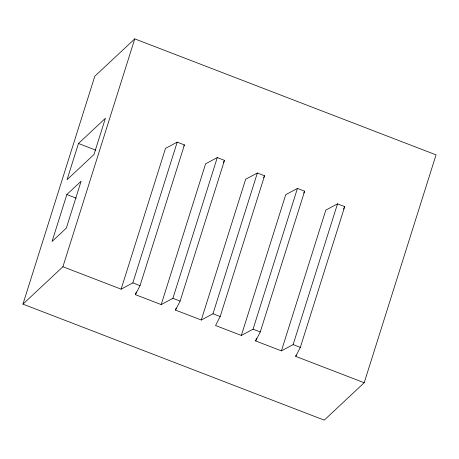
<?xml version="1.0" encoding="UTF-8"?>
<svg xmlns="http://www.w3.org/2000/svg" width="459" height="459" viewBox="0 0 459 459"><rect width="100%" height="100%" fill="white"/><g stroke="black" fill="none" stroke-linecap="round" stroke-linejoin="round"><path stroke-width="0.69" d="M22.95 304.133L94.801 76.257L134.757 38.866L436.05 154.867L364.199 382.743L324.243 420.134L22.95 304.133L62.906 266.742L134.757 38.866M78.483 143.495L67.071 179.687L93.986 154.505L105.392 118.313L78.483 143.495L95.816 150.168M66.842 194.553L52.051 241.468L66.32 228.112L81.111 181.196L66.842 194.553L76.194 198.15M62.906 266.742L121.124 289.159L165.504 148.412L177.208 142.141L184.415 144.918L140.035 285.664L135.428 294.661L161.201 304.587L172.905 298.321L217.279 157.575L224.485 160.346L180.112 301.093L175.504 310.095L201.277 320.015L212.976 313.749L257.356 173.003L264.562 175.774L220.182 316.526L215.575 325.523L241.348 335.443L253.052 329.178L297.432 188.431L304.633 191.202L260.259 331.955L255.652 340.951L281.424 350.871L293.123 344.606L337.503 203.859L344.709 206.636L300.329 347.383L295.722 356.379L364.199 382.743M121.124 289.159L132.829 282.893L177.208 142.141M135.428 294.661L136.289 291.93M161.201 304.587L205.58 163.84L217.279 157.575M175.504 310.095L176.147 308.041M201.277 320.015L245.651 179.268L257.356 173.003M241.348 335.443L285.727 194.696L297.432 188.431M255.652 340.951L256.512 338.214M281.424 350.871L325.804 210.124L337.503 203.859M295.722 356.379L296.153 355.014M183.801 146.117L184.415 144.918M223.258 162.744L224.485 160.346M263.638 177.576L264.562 175.774M303.715 193.004L304.633 191.202M343.481 209.034L344.709 206.636M132.829 282.893L140.035 285.664M172.905 298.321L180.112 301.093M212.976 313.749L220.182 316.526M253.052 329.178L260.259 331.955M293.123 344.606L300.329 347.383"/></g></svg>
